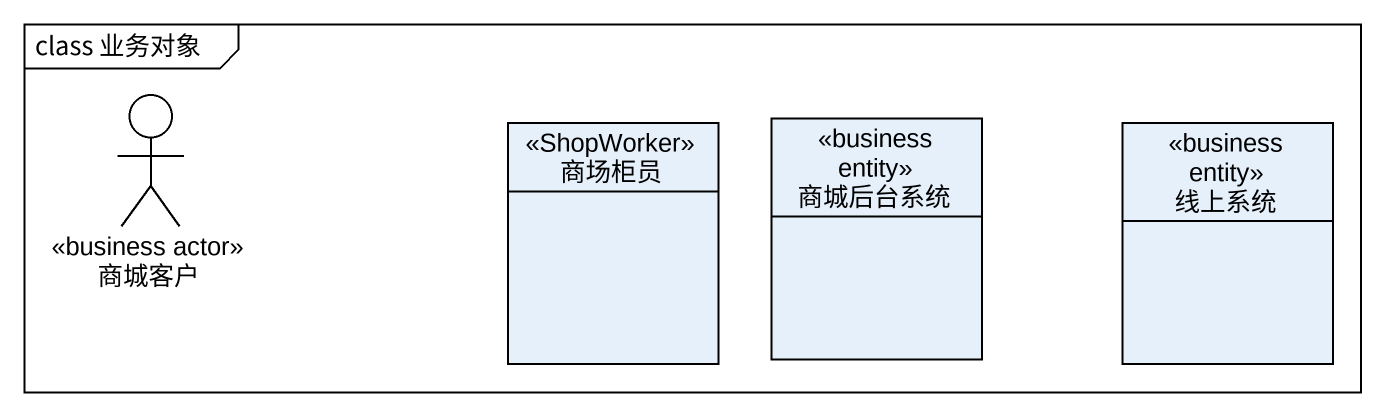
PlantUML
@startuml
mainframe class 业务对象
allowmixing
hide circle
hide empty members
actor 商城客户 <<business actor>>
class 商场柜员 <<ShopWorker>>
class 商城后台系统 <<business entity>>
class 线上系统 <<business entity>>
@enduml
